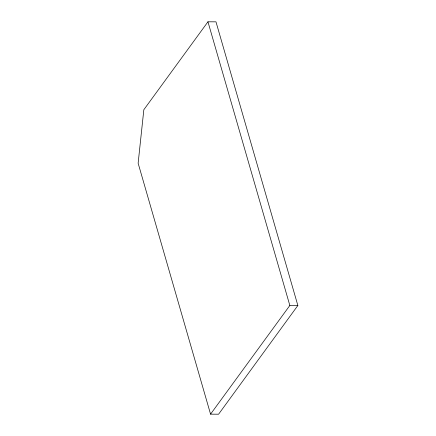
<?xml version="1.0" encoding="UTF-8"?>
<svg xmlns="http://www.w3.org/2000/svg" width="436" height="436" viewBox="0 0 436 436"><rect width="100%" height="100%" fill="white"/><g stroke="black" fill="none" stroke-linecap="round" stroke-linejoin="round"><path stroke-width="0.65" d="M207.956 21.8L143.836 109.725L138.136 163.222L210.566 414.162L218.594 414.2L297.864 305.505L215.984 21.838L207.956 21.8L289.836 305.473L210.566 414.162M289.836 305.473L297.864 305.505"/></g></svg>
